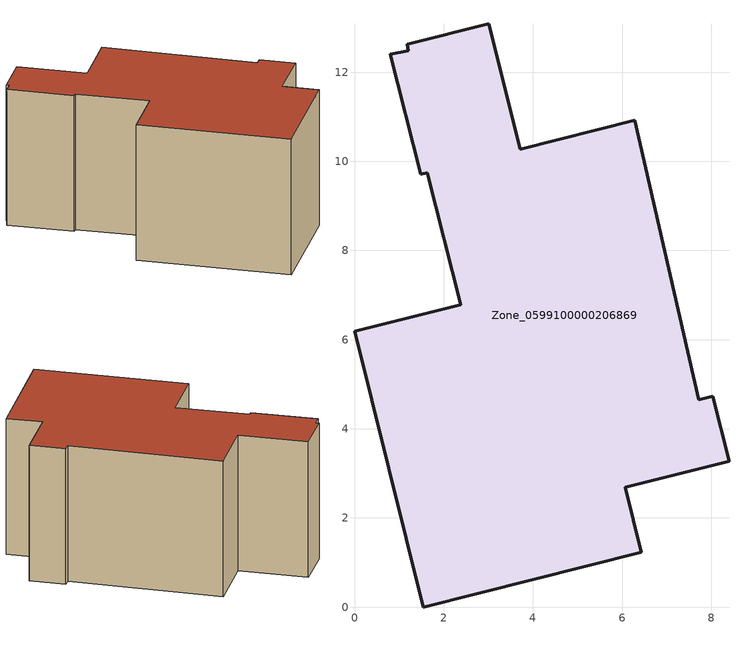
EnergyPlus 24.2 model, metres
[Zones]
Zone_0599100000206869
 floor ground (C_G): 8.03,4.73 8.4,3.27 6.07,2.69 6.43,1.23 1.54,0 0,6.18 2.38,6.78 1.63,9.74 1.48,9.71 0.8,12.4 1.21,12.48 1.18,12.62 3.01,13.08 3.72,10.27 6.28,10.92 7.72,4.65 z0
 wall outside (C_F): 1.63,9.74 2.38,6.78 0,6.18 1.54,0 6.43,1.23 6.07,2.69 8.4,3.27 8.03,4.73 7.72,4.65 6.28,10.92 3.72,10.27 3.01,13.08 1.18,12.62 1.21,12.48 0.8,12.4 1.48,9.71 1.63,9.74 z0:5.93
 roof outside (C_R): 1.21,12.48 0.8,12.4 1.48,9.71 1.63,9.74 2.38,6.78 0,6.18 1.54,0 6.43,1.23 6.07,2.69 8.4,3.27 8.03,4.73 7.72,4.65 6.28,10.92 3.72,10.27 3.01,13.08 1.18,12.62 z5.93
[BUILDING]
Pand.0599100000206869: North Axis=0; Terrain=City; Loads Convergence Tolerance Value=0.04; Temperature Convergence Tolerance Value=0.4; Solar Distribution=FullExterior; Maximum Number of Warmup Days=25; Minimum Number of Warmup Days=1
[Site:Location]
Rotterdam.The.Hague.AP_ZH_NLD Design_Conditions: Latitude=51.96; Longitude=4.45; Time Zone=1; Elevation=-4.5
[SITE:GROUNDTEMPERATURE:BUILDINGSURFACE]
18, 18, 18, 18, 18, 18, 18, 18, 18, 18, 18, 18
[MATERIAL] Thermal Absorptance=0.9; Solar Absorptance=0.7; Visible Absorptance=0.7
Name | Roughness | Thickness | Conductivity | Density | Specific Heat
G.TI.1965-1974 | MediumSmooth | 0.15 | 0.882353 | 540 | 1210
F.TI.1965-1974 | Rough | 0.3 | 0.697674 | 1920 | 840
R.TI.1965-1974 | MediumRough | 0.2 | 0.232558 | 1500 | 1000
[CONSTRUCTION]
C_G: G.TI.1965-1974
C_F: F.TI.1965-1974
C_R: R.TI.1965-1974
[ZONE]
Zone_0599100000206869: Type=1; Multiplier=1; Ceiling Height=Autocalculate; Volume=Autocalculate; Floor Area=autocalculate; Part of Total Floor Area=Yes
[ZONEINFILTRATION:DESIGNFLOWRATE]
Infil_Zone_0599100000206869: Zone or ZoneList or Space or SpaceList=Zone_0599100000206869; Schedule=AlwaysOn; Design Flow Rate Calculation Method=Flow/Area; Flow Rate per Floor Area=0.003; Constant Term Coefficient=1; Temperature Term Coefficient=0; Velocity Term Coefficient=0; Velocity Squared Term Coefficient=0
[HVACTEMPLATE:ZONE:IDEALLOADSAIRSYSTEM]
Zone_0599100000206869: Maximum Heating Supply Air Temperature=50; Minimum Cooling Supply Air Temperature=13; Maximum Heating Supply Air Humidity Ratio=0.0156; Minimum Cooling Supply Air Humidity Ratio=0.0077; Heating Limit=NoLimit; Cooling Limit=NoLimit; Dehumidification Control Type=ConstantSensibleHeatRatio; Cooling Sensible Heat Ratio=0.7; Dehumidification Setpoint=60; Humidification Control Type=None; Humidification Setpoint=30; Outdoor Air Method=None; Outdoor Air Flow Rate per Person=0.00944; Outdoor Air Flow Rate per Zone Floor Area=0; Outdoor Air Flow Rate per Zone=0; Demand Controlled Ventilation Type=None; Outdoor Air Economizer Type=NoEconomizer; Heat Recovery Type=None; Sensible Heat Recovery Effectiveness=0.7; Latent Heat Recovery Effectiveness=0.65
[ZONECONTROL:THERMOSTAT]
ThermostatControl_Zone_0599100000206869: Zone or ZoneList=Zone_0599100000206869; Control Type Schedule=DualSetpointControlType; Control 1=Thermostat_Zone_0599100000206869; Temperature Difference Between Cutout And Setpoint=0
[THERMOSTATSETPOINT:DUALSETPOINT]
Thermostat_Zone_0599100000206869: Heating Setpoint Temperature Schedule=HeatingSetpoint_Zone_0599100000206869; Cooling Setpoint Temperature Schedule=CoolingSetpoint_Zone_0599100000206869
[SCHEDULE:COMPACT]
HeatingSetpoint_Zone_0599100000206869: Through: 12/31, For: AllDays, Until: 24:00, 21
CoolingSetpoint_Zone_0599100000206869: Through: 12/31, For: AllDays, Until: 24:00, 24
DualSetpointControlType: Through: 12/31, For: AllDays, Until: 24:00, 4
AlwaysOn: Through: 12/31, For: AllDays, Until: 24:00, 1
